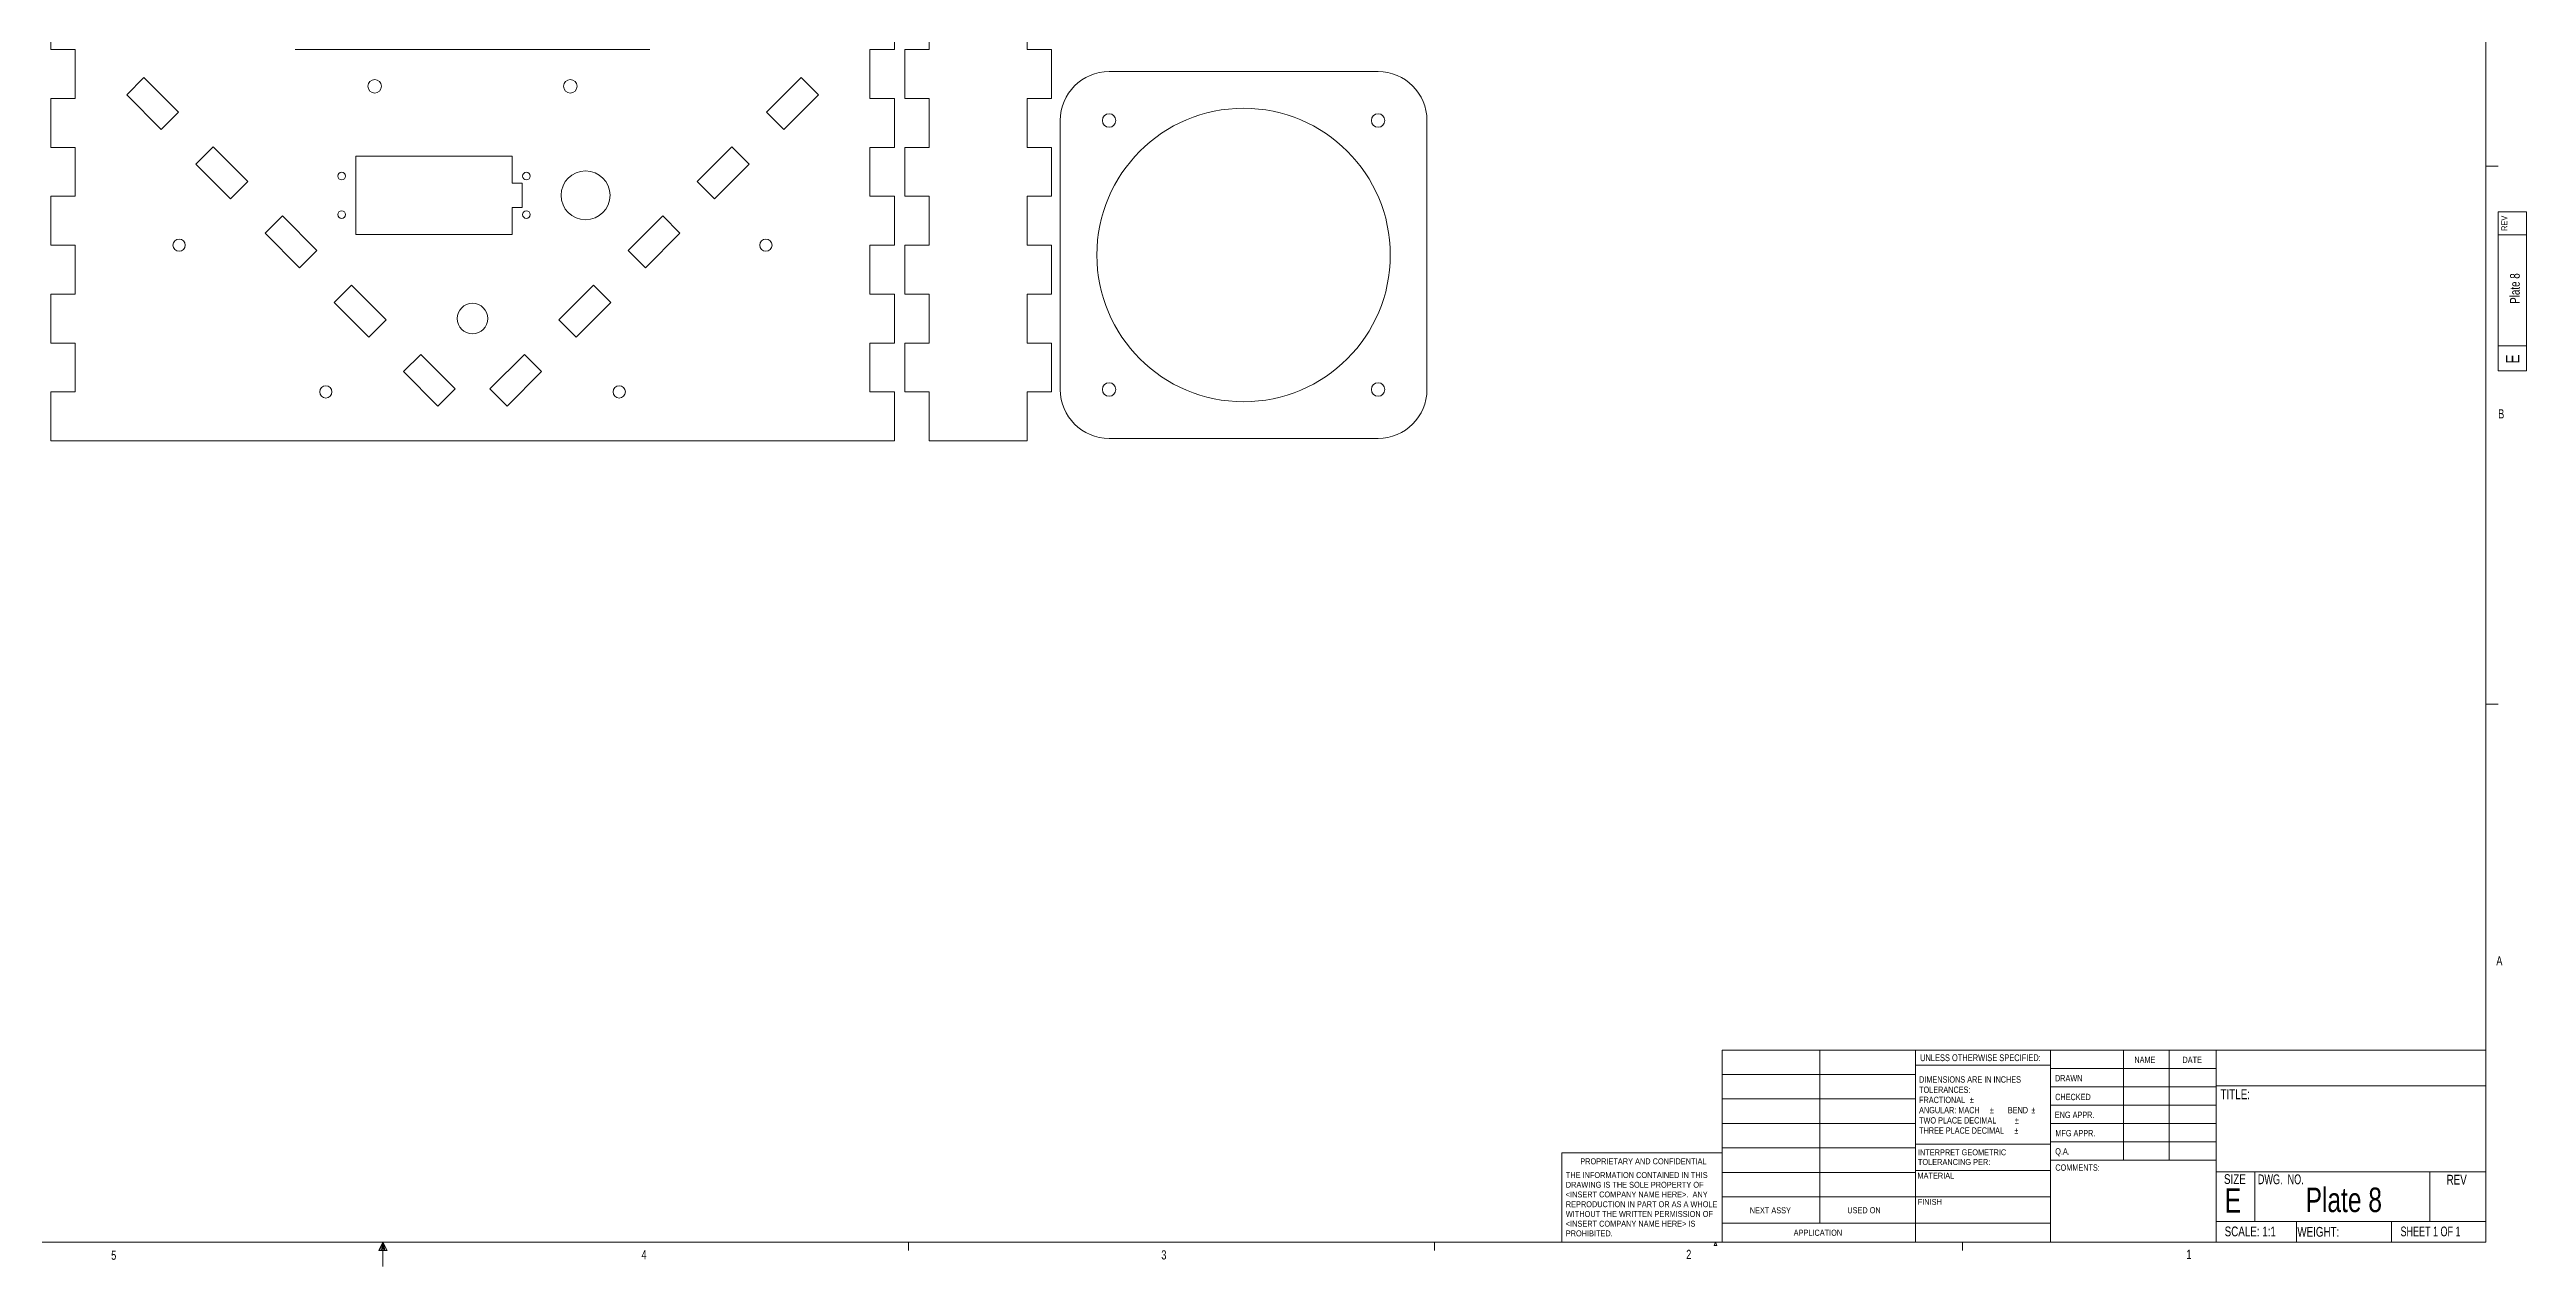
# Model space of a CAD drawing. Header units: inches. Extents: x 0.3 to 43.9, y 0.2 to 33.7.
# Drawn here: x 18.61 to 43.94, y 0.16 to 12.6 of the extents above; entities that cross this region are included whole.
import ezdxf

# ---------------------------------------------------------------- set-up
doc = ezdxf.new("R2010")
doc.units = ezdxf.units.IN
doc.header["$MEASUREMENT"] = 0
doc.styles.add('SLDTEXTSTYLE0', font='TXT', dxfattribs={"width": 0.75})
doc.styles.add('SLDTEXTSTYLE1', font='TXT', dxfattribs={"width": 0.6875})
doc.styles.add('SLDTEXTSTYLE2', font='TXT', dxfattribs={"width": 0.694444})

# ---------------------------------------------------------------- blocks, each defined once
blk = doc.blocks.new('SW_NOTE_0')
at = {"color": 0, "linetype": 'Continuous', "lineweight": 0, "char_height": 0.06, "attachment_point": 1, "style": 'SLDTEXTSTYLE0'}
for s, insert in [('INTERPRET GEOMETRIC', (0, 0.077)), ('TOLERANCING PER:', (0, -0.022))]:
    blk.add_mtext(s, dxfattribs=dict(at, insert=insert))
blk = doc.blocks.new('SW_NOTE_1')
at = {"color": 0, "linetype": 'Continuous', "lineweight": 0, "char_height": 0.065, "attachment_point": 1, "style": 'SLDTEXTSTYLE0'}
for s, insert in [('DIMENSIONS ARE IN INCHES', (0, 0.084)), ('ANGULAR: MACH', (0, -0.229)), ('TOLERANCES:', (0, -0.021)), ('FRACTIONAL', (0, -0.125)), ('%%p', (0.518, -0.125)), ('%%p', (0.723, -0.229)), ('BEND', (0.907, -0.229)), ('%%p', (1.148, -0.229)), ('TWO PLACE DECIMAL', (0, -0.334)), ('THREE PLACE DECIMAL', (0, -0.438)), ('%%p', (0.974, -0.438)), ('%%p', (0.979, -0.334))]:
    blk.add_mtext(s, dxfattribs=dict(at, insert=insert))
blk = doc.blocks.new('SW_NOTE_2')
at = {"color": 0, "linetype": 'Continuous', "lineweight": 0, "char_height": 0.06, "attachment_point": 1, "style": 'SLDTEXTSTYLE0'}
for s, insert in [('THE INFORMATION CONTAINED IN THIS', (0, 0.077)), ('<INSERT COMPANY NAME HERE>.  ANY', (0, -0.121)), ('DRAWING IS THE SOLE PROPERTY OF', (0, -0.022)), ('REPRODUCTION IN PART OR AS A WHOLE', (0, -0.221)), ('WITHOUT THE WRITTEN PERMISSION OF', (0, -0.32)), ('<INSERT COMPANY NAME HERE> IS', (0, -0.42)), ('PROHIBITED.', (0, -0.519))]:
    blk.add_mtext(s, dxfattribs=dict(at, insert=insert))

msp = doc.modelspace()

# ---------------------------------------------------------------- linework, layer by layer
at = {"color": 7, "linetype": 'Continuous', "lineweight": 0}
for p, q in [((43.523, 0.411), (43.523, 33.411)), ((43.523, 11.411), (43.648, 11.411)), ((43.648, 10.943), (43.937, 10.943)), ((43.648, 10.943), (43.648, 9.32)), ((43.937, 10.943), (43.937, 9.32)), ((43.937, 10.71), (43.648, 10.71)), ((43.648, 9.576), (43.937, 9.576)), ((43.648, 9.32), (43.937, 9.32)), ((43.523, 5.911), (43.648, 5.911)), ((35.714, 2.375), (43.523, 2.375)), ((35.714, 0.411), (35.714, 2.375)), ((36.712, 2.375), (36.712, 0.607)), ((37.691, 0.411), (37.691, 2.375)), ((39.073, 2.375), (39.073, 0.411)), ((39.817, 2.375), (39.817, 1.25)), ((40.285, 2.375), (40.285, 1.25)), ((40.764, 2.375), (40.764, 0.411)), ((35.714, 2.125), (37.691, 2.125)), ((39.073, 2.221), (37.691, 2.221)), ((39.073, 2.187), (40.764, 2.187)), ((35.714, 1.875), (37.691, 1.875)), ((39.073, 2), (40.764, 2)), ((39.073, 1.812), (40.764, 1.812)), ((40.764, 2.008), (43.523, 2.008)), ((35.714, 1.625), (37.691, 1.625)), ((40.764, 1.625), (39.073, 1.625)), ((34.077, 0.411), (34.077, 1.325)), ((35.714, 1.325), (34.077, 1.325)), ((35.714, 1.375), (37.691, 1.375)), ((37.691, 1.414), (39.073, 1.414)), ((40.764, 1.437), (39.073, 1.437)), ((35.714, 1.125), (37.691, 1.125)), ((37.691, 1.144), (39.073, 1.144)), ((40.764, 1.25), (39.073, 1.25)), ((40.764, 1.13), (43.523, 1.13)), ((41.16, 1.13), (41.16, 0.623)), ((42.951, 1.13), (42.951, 0.623)), ((35.714, 0.875), (37.691, 0.875)), ((37.691, 0.874), (39.073, 0.874)), ((35.714, 0.607), (39.073, 0.607)), ((40.764, 0.623), (43.523, 0.623)), ((41.587, 0.623), (41.587, 0.411)), ((42.559, 0.623), (42.559, 0.411)), ((43.523, 0.411), (0.523, 0.411)), ((22.023, 0.411), (21.981, 0.325)), ((21.981, 0.325), (22.067, 0.325)), ((22.023, 0.411), (21.989, 0.325)), ((22.023, 0.411), (22.009, 0.325)), ((22.023, 0.411), (22.023, 0.163)), ((22.023, 0.411), (22.067, 0.325)), ((22.023, 0.411), (22.046, 0.325)), ((22.023, 0.411), (22.036, 0.325)), ((27.398, 0.411), (27.398, 0.326)), ((32.773, 0.411), (32.773, 0.326)), ((35.634, 0.376), (35.648, 0.411)), ((35.66, 0.376), (35.634, 0.376)), ((35.648, 0.411), (35.66, 0.376)), ((38.173, 0.411), (38.173, 0.326))]:
    msp.add_line(p, q, dxfattribs=at)
at = {"color": 7, "linetype": 'Continuous', "lineweight": 15}
for p, q in [((18.627, 13.103), (18.627, 12.603)), ((27.252, 12.603), (27.252, 13.103)), ((27.609, 13.103), (27.609, 12.603)), ((28.609, 12.603), (28.609, 13.103)), ((18.877, 12.603), (18.627, 12.603)), ((18.877, 12.103), (18.877, 12.603)), ((24.752, 12.603), (21.127, 12.603)), ((27.252, 12.603), (27.002, 12.603)), ((27.002, 12.603), (27.002, 12.103)), ((27.609, 12.603), (27.359, 12.603)), ((27.359, 12.103), (27.359, 12.603)), ((28.859, 12.603), (28.609, 12.603)), ((28.859, 12.103), (28.859, 12.603)), ((19.404, 12.139), (19.58, 12.316)), ((19.58, 12.316), (19.934, 11.962)), ((25.944, 11.962), (26.298, 12.316)), ((26.298, 12.316), (26.475, 12.139)), ((29.447, 12.378), (32.197, 12.378)), ((18.627, 12.103), (18.627, 11.603)), ((18.627, 12.103), (18.877, 12.103)), ((19.757, 11.785), (19.404, 12.139)), ((19.934, 11.962), (19.757, 11.785)), ((26.121, 11.785), (25.944, 11.962)), ((26.475, 12.139), (26.121, 11.785)), ((27.002, 12.103), (27.252, 12.103)), ((27.252, 11.603), (27.252, 12.103)), ((27.359, 12.103), (27.609, 12.103)), ((27.609, 12.103), (27.609, 11.603)), ((28.609, 12.103), (28.859, 12.103)), ((28.609, 11.603), (28.609, 12.103)), ((28.947, 9.128), (28.947, 11.878)), ((32.697, 11.878), (32.697, 9.128)), ((18.877, 11.603), (18.627, 11.603)), ((18.877, 11.103), (18.877, 11.603)), ((20.111, 11.432), (20.288, 11.609)), ((20.464, 11.078), (20.111, 11.432)), ((20.288, 11.609), (20.641, 11.255)), ((23.345, 11.513), (21.745, 11.513)), ((21.745, 11.513), (21.745, 10.713)), ((23.345, 11.238), (23.345, 11.513)), ((25.237, 11.255), (25.591, 11.609)), ((25.768, 11.432), (25.414, 11.078)), ((25.591, 11.609), (25.768, 11.432)), ((27.252, 11.603), (27.002, 11.603)), ((27.002, 11.603), (27.002, 11.103)), ((27.609, 11.603), (27.359, 11.603)), ((27.359, 11.103), (27.359, 11.603)), ((28.859, 11.603), (28.609, 11.603)), ((28.859, 11.103), (28.859, 11.603)), ((20.641, 11.255), (20.464, 11.078)), ((23.445, 11.238), (23.345, 11.238)), ((23.445, 10.988), (23.445, 11.238)), ((25.414, 11.078), (25.237, 11.255)), ((18.627, 11.103), (18.627, 10.603)), ((18.627, 11.103), (18.877, 11.103)), ((20.818, 10.725), (20.995, 10.902)), ((20.995, 10.902), (21.348, 10.548)), ((23.345, 10.713), (23.345, 10.988)), ((23.345, 10.988), (23.445, 10.988)), ((24.53, 10.548), (24.884, 10.902)), ((24.884, 10.902), (25.06, 10.725)), ((27.002, 11.103), (27.252, 11.103)), ((27.252, 10.603), (27.252, 11.103)), ((27.359, 11.103), (27.609, 11.103)), ((27.609, 11.103), (27.609, 10.603)), ((28.609, 11.103), (28.859, 11.103)), ((28.609, 10.603), (28.609, 11.103)), ((21.171, 10.371), (20.818, 10.725)), ((21.745, 10.713), (23.345, 10.713)), ((25.06, 10.725), (24.707, 10.371)), ((18.877, 10.603), (18.627, 10.603)), ((18.877, 10.103), (18.877, 10.603)), ((21.348, 10.548), (21.171, 10.371)), ((24.707, 10.371), (24.53, 10.548)), ((27.252, 10.603), (27.002, 10.603)), ((27.002, 10.603), (27.002, 10.103)), ((27.609, 10.603), (27.359, 10.603)), ((27.359, 10.103), (27.359, 10.603)), ((28.859, 10.603), (28.609, 10.603)), ((28.859, 10.103), (28.859, 10.603)), ((21.525, 10.018), (21.702, 10.194)), ((21.702, 10.194), (22.055, 9.841)), ((23.823, 9.841), (24.177, 10.194)), ((24.177, 10.194), (24.353, 10.018)), ((18.627, 10.103), (18.627, 9.603)), ((18.627, 10.103), (18.877, 10.103)), ((21.879, 9.664), (21.525, 10.018)), ((24.353, 10.018), (24, 9.664)), ((27.002, 10.103), (27.252, 10.103)), ((27.252, 9.603), (27.252, 10.103)), ((27.359, 10.103), (27.609, 10.103)), ((27.609, 10.103), (27.609, 9.603)), ((28.609, 10.103), (28.859, 10.103)), ((28.609, 9.603), (28.609, 10.103)), ((22.055, 9.841), (21.879, 9.664)), ((24, 9.664), (23.823, 9.841)), ((18.877, 9.603), (18.627, 9.603)), ((18.877, 9.103), (18.877, 9.603)), ((22.232, 9.311), (22.409, 9.487)), ((22.409, 9.487), (22.762, 9.134)), ((23.116, 9.134), (23.47, 9.487)), ((23.47, 9.487), (23.646, 9.311)), ((27.252, 9.603), (27.002, 9.603)), ((27.002, 9.603), (27.002, 9.103)), ((27.609, 9.603), (27.359, 9.603)), ((27.359, 9.103), (27.359, 9.603)), ((28.859, 9.603), (28.609, 9.603)), ((28.859, 9.103), (28.859, 9.603)), ((22.586, 8.957), (22.232, 9.311)), ((22.762, 9.134), (22.586, 8.957)), ((23.293, 8.957), (23.116, 9.134)), ((23.646, 9.311), (23.293, 8.957)), ((18.627, 9.103), (18.627, 8.603)), ((18.627, 9.103), (18.877, 9.103)), ((27.002, 9.103), (27.252, 9.103)), ((27.252, 8.603), (27.252, 9.103)), ((27.359, 9.103), (27.609, 9.103)), ((27.609, 9.103), (27.609, 8.603)), ((28.609, 9.103), (28.859, 9.103)), ((28.609, 8.603), (28.609, 9.103)), ((32.197, 8.628), (29.447, 8.628)), ((18.627, 8.603), (27.252, 8.603)), ((28.609, 8.603), (27.609, 8.603))]:
    msp.add_line(p, q, dxfattribs=at)
for centre, radius in [((21.939, 12.228), 0.0689), ((23.939, 12.228), 0.0689), ((30.822, 10.503), 1.5), ((29.447, 11.878), 0.0689), ((32.197, 11.878), 0.0689), ((21.601, 11.31), 0.0394), ((23.49, 11.31), 0.0394), ((24.095, 11.113), 0.25), ((21.601, 10.916), 0.0394), ((23.49, 10.916), 0.0394), ((19.939, 10.603), 0.0625), ((25.939, 10.603), 0.0625), ((22.939, 9.853), 0.156), ((21.439, 9.103), 0.0625), ((24.439, 9.103), 0.0625), ((29.447, 9.128), 0.0689), ((32.197, 9.128), 0.0689)]:
    msp.add_circle(centre, radius, dxfattribs=at)
for centre, start, end in [((29.447, 11.878), 90, 180), ((32.197, 11.878), 0, 90), ((29.447, 9.128), 180, 270), ((32.197, 9.128), 270, 0)]:
    msp.add_arc(centre, 0.5, start, end, dxfattribs=at)

# ---------------------------------------------------------------- block references
at = {"color": 7, "linetype": 'Continuous', "lineweight": 0}
for name, p in [('SW_NOTE_1', (37.728, 2.023)), ('SW_NOTE_0', (37.716, 1.283)), ('SW_NOTE_2', (34.116, 1.05))]:
    msp.add_blockref(name, p, dxfattribs=at)

# ---------------------------------------------------------------- texts
at = {"color": 7, "linetype": 'Continuous', "lineweight": 0, "rotation": 90, "style": 'SLDTEXTSTYLE0'}
for s, insert, char_height, attachment_point in [('REV', (43.681, 10.75), 0.06, 1), ('Plate 8', (43.769, 10.16), 0.1, 2), ('E', (43.727, 9.393), 0.138, 1)]:
    msp.add_mtext(s, dxfattribs=dict(at, insert=insert, char_height=char_height, attachment_point=attachment_point))
at = {"color": 7, "linetype": 'Continuous', "lineweight": 0}
for s, insert, char_height, attachment_point, style in [('B', (43.648, 8.926), 0.0938, 1, 'SLDTEXTSTYLE0'), ('A', (43.629, 3.335), 0.0938, 1, 'SLDTEXTSTYLE0'), ('UNLESS OTHERWISE SPECIFIED:', (37.738, 2.332), 0.07, 1, 'SLDTEXTSTYLE0'), ('NAME', (39.929, 2.309), 0.065, 1, 'SLDTEXTSTYLE0'), ('DATE', (40.421, 2.307), 0.065, 1, 'SLDTEXTSTYLE0'), ('DRAWN', (39.117, 2.12), 0.065, 1, 'SLDTEXTSTYLE0'), ('CHECKED', (39.119, 1.928), 0.065, 1, 'SLDTEXTSTYLE0'), ('TITLE:', (40.81, 1.973), 0.1, 1, 'SLDTEXTSTYLE0'), ('ENG APPR.', (39.116, 1.745), 0.065, 1, 'SLDTEXTSTYLE0'), ('MFG APPR.', (39.121, 1.558), 0.065, 1, 'SLDTEXTSTYLE0'), ('PROPRIETARY AND CONFIDENTIAL', (34.264, 1.268), 0.06, 1, 'SLDTEXTSTYLE0'), ('Q.A.', (39.12, 1.372), 0.065, 1, 'SLDTEXTSTYLE0'), ('MATERIAL', (37.711, 1.121), 0.06, 1, 'SLDTEXTSTYLE0'), ('COMMENTS:', (39.121, 1.206), 0.065, 1, 'SLDTEXTSTYLE0'), ('SIZE', (40.845, 1.106), 0.1, 1, 'SLDTEXTSTYLE0'), ('DWG.  NO.', (41.191, 1.104), 0.1, 1, 'SLDTEXTSTYLE2'), ('REV', (43.121, 1.1), 0.1, 1, 'SLDTEXTSTYLE0'), ('NEXT ASSY', (35.997, 0.768), 0.0625, 1, 'SLDTEXTSTYLE0'), ('USED ON', (36.994, 0.769), 0.0625, 1, 'SLDTEXTSTYLE0'), ('FINISH', (37.714, 0.853), 0.06, 1, 'SLDTEXTSTYLE0'), ('E', (40.853, 0.963), 0.25, 1, 'SLDTEXTSTYLE0'), ('Plate 8', (42.07, 0.969), 0.25, 2, 'SLDTEXTSTYLE0'), ('APPLICATION', (36.446, 0.539), 0.0625, 1, 'SLDTEXTSTYLE0'), ('SCALE: 1:1', (40.852, 0.571), 0.1, 1, 'SLDTEXTSTYLE0'), ('WEIGHT:', (41.595, 0.567), 0.1, 1, 'SLDTEXTSTYLE0'), ('SHEET 1 OF 1', (42.65, 0.571), 0.1, 1, 'SLDTEXTSTYLE1'), ('5', (19.245, 0.325), 0.0938, 1, 'SLDTEXTSTYLE0'), ('4', (24.667, 0.331), 0.0938, 1, 'SLDTEXTSTYLE0'), ('3', (29.981, 0.328), 0.0938, 1, 'SLDTEXTSTYLE0'), ('2', (35.347, 0.333), 0.0938, 1, 'SLDTEXTSTYLE0'), ('1', (40.461, 0.333), 0.0938, 1, 'SLDTEXTSTYLE0')]:
    msp.add_mtext(s, dxfattribs=dict(at, insert=insert, char_height=char_height, attachment_point=attachment_point, style=style))

doc.saveas('drawing.dxf')
